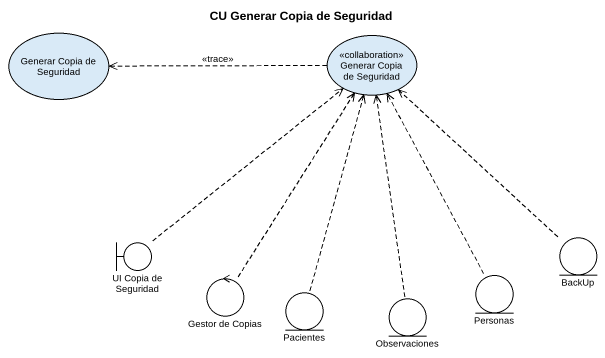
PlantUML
@startuml
title CU Generar Copia de Seguridad
usecase "Generar Copia de Seguridad" as Generar_Copia_de_Seguridad
usecase "Generar Copia de Seguridad" as Generar_Copia_de_Seguridad_2 <<collaboration>>
boundary "UI Copia de Seguridad" as UI_Copia_de_Seguridad
entity BackUp
control "Gestor de Copias" as Gestor_de_Copias
entity Pacientes
entity Observaciones
entity Personas
Generar_Copia_de_Seguridad_2 .left.> Generar_Copia_de_Seguridad : <<trace>>
UI_Copia_de_Seguridad .up.> Generar_Copia_de_Seguridad_2
BackUp .up.> Generar_Copia_de_Seguridad_2
Gestor_de_Copias .up.> Generar_Copia_de_Seguridad_2
Pacientes .up.> Generar_Copia_de_Seguridad_2
Observaciones .up.> Generar_Copia_de_Seguridad_2
Personas .up.> Generar_Copia_de_Seguridad_2
@enduml
